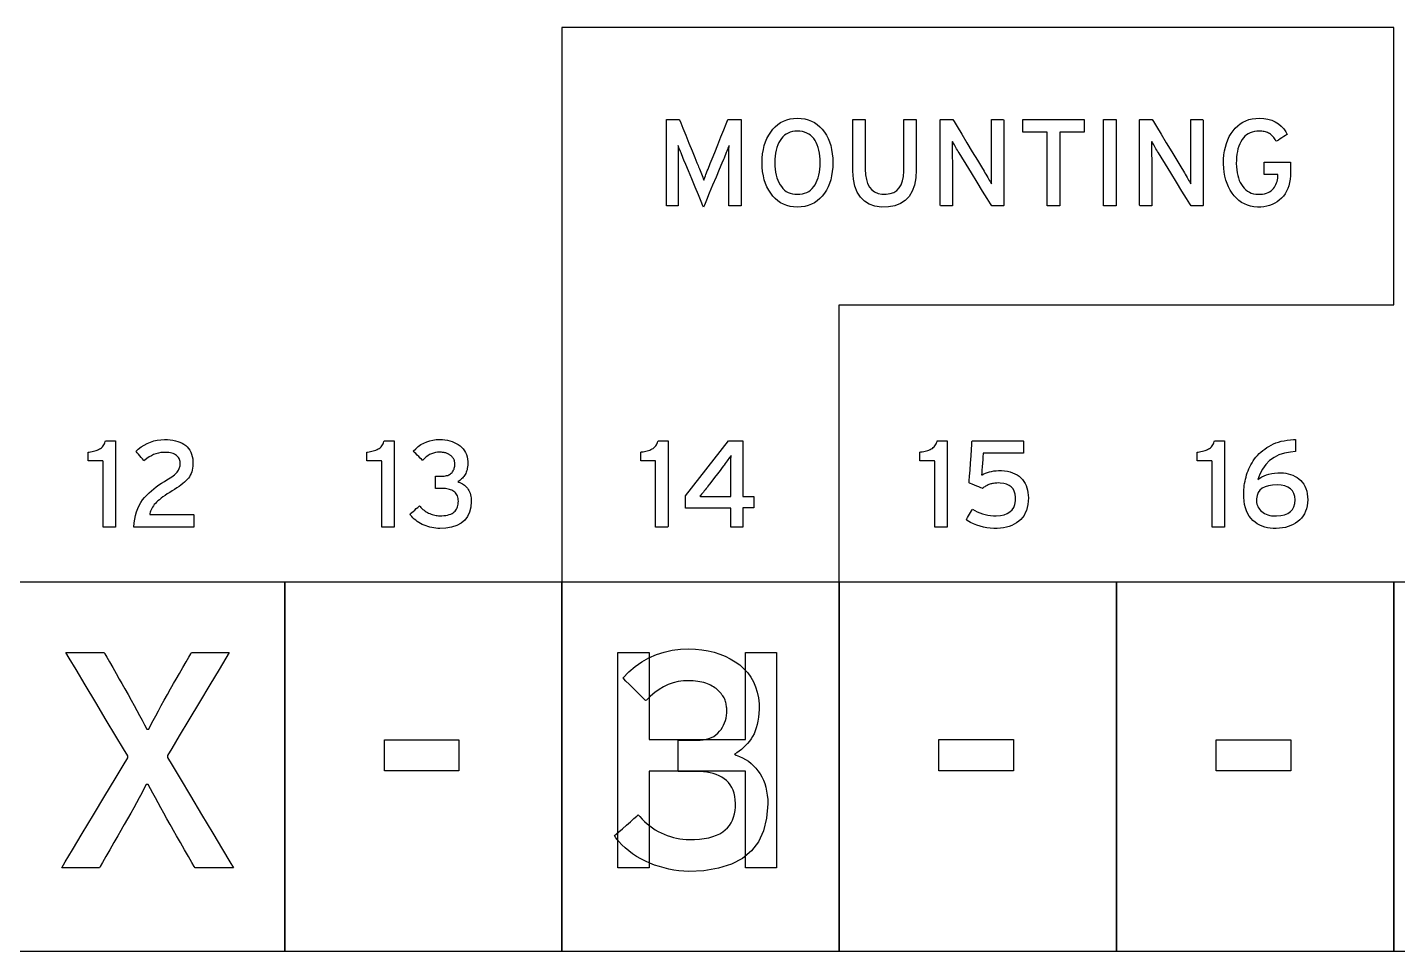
# Model space of a CAD drawing. Extents: x 1 to 47.7, y 0.2 to 33.3.
# Drawn here: x 11.349 to 15.519, y 30.5 to 33.312 of the extents above; entities that cross this region are included whole.
import ezdxf

# ---------------------------------------------------------------- set-up
doc = ezdxf.new("R2010")
doc.units = 0
doc.header["$MEASUREMENT"] = 0
for name, color, linetype in [('3_1__HORIZONTAL_RACK_MOUNT', 7, 'CONTINUOUS'), ('3_2__HORIZONTAL_PANEL_MOUN', 7, 'CONTINUOUS'), ('4_0_____DWG', 7, 'CONTINUOUS')]:
    doc.layers.add(name, color=color, linetype=linetype)

msp = doc.modelspace()

# ---------------------------------------------------------------- linework, layer by layer
at = {"layer": '3_1__HORIZONTAL_RACK_MOUNT'}
msp.add_lwpolyline([(13.5339, 30.7546), (13.5339, 31.049), (13.2413, 31.049), (13.2413, 30.7546), (13.1462, 30.7546), (13.1462, 31.4105), (13.2413, 31.4105), (13.2413, 31.145), (13.5339, 31.145), (13.5339, 31.4105), (13.6291, 31.4105), (13.6291, 30.7546), (13.5339, 30.7546)], dxfattribs=at)
at = {"layer": '3_2__HORIZONTAL_PANEL_MOUN'}
msp.add_lwpolyline([(13.6026, 30.9493), (13.5988, 30.9059), (13.5892, 30.8676), (13.5736, 30.8344), (13.5522, 30.8064), (13.5249, 30.7836), (13.4917, 30.766), (13.4526, 30.7535), (13.4076, 30.7462), (13.3622, 30.7441), (13.3468, 30.7448), (13.3315, 30.7462), (13.3165, 30.7483), (13.3016, 30.7511), (13.2868, 30.7545), (13.2723, 30.7587), (13.2579, 30.7635), (13.2436, 30.7689), (13.2296, 30.7751), (13.216, 30.7821), (13.2031, 30.7896), (13.1909, 30.7976), (13.1794, 30.8063), (13.1686, 30.8154), (13.1584, 30.8252), (13.149, 30.8355), (13.1403, 30.8463), (13.1361, 30.8532), (13.1406, 30.8572), (13.149, 30.8645), (13.1598, 30.874), (13.1719, 30.8845), (13.1841, 30.8951), (13.1949, 30.9046), (13.2033, 30.9119), (13.2078, 30.9159), (13.2124, 30.9115), (13.2197, 30.9035), (13.2272, 30.896), (13.235, 30.889), (13.243, 30.8825), (13.2513, 30.8764), (13.2598, 30.8708), (13.2686, 30.8657), (13.2776, 30.8611), (13.287, 30.8569), (13.2964, 30.8533), (13.3059, 30.8501), (13.3154, 30.8474), (13.3249, 30.8451), (13.3344, 30.8434), (13.344, 30.8421), (13.3535, 30.8413), (13.3631, 30.841), (13.3789, 30.8413), (13.3946, 30.8423), (13.4091, 30.8441), (13.4226, 30.8466), (13.4349, 30.8499), (13.4461, 30.8539), (13.4561, 30.8586), (13.465, 30.8641), (13.4728, 30.8704), (13.4794, 30.877), (13.4852, 30.8842), (13.4903, 30.892), (13.4945, 30.9004), (13.498, 30.9093), (13.5006, 30.9189), (13.5025, 30.929), (13.5036, 30.9397), (13.5038, 30.951), (13.5031, 30.962), (13.5017, 30.9724), (13.4994, 30.9821), (13.4964, 30.9912), (13.4926, 30.9995), (13.4881, 31.0072), (13.4828, 31.0142), (13.4767, 31.0205), (13.4698, 31.0261), (13.4622, 31.0309), (13.4541, 31.0351), (13.4455, 31.0388), (13.4364, 31.0418), (13.4268, 31.0442), (13.4167, 31.046), (13.4061, 31.0473), (13.395, 31.0479), (13.388, 31.048), (13.3843, 31.048), (13.3775, 31.048), (13.3686, 31.048), (13.3587, 31.048), (13.3488, 31.048), (13.3399, 31.048), (13.3331, 31.048), (13.3294, 31.048), (13.329, 31.0492), (13.329, 31.0559), (13.329, 31.0674), (13.329, 31.0819), (13.329, 31.0979), (13.329, 31.1136), (13.329, 31.1274), (13.329, 31.1377), (13.329, 31.1429), (13.33, 31.1431), (13.3347, 31.1431), (13.3421, 31.1431), (13.3513, 31.1431), (13.3611, 31.1431), (13.3707, 31.1431), (13.379, 31.1431), (13.3849, 31.1431), (13.3876, 31.1431), (13.3962, 31.1434), (13.4056, 31.1443), (13.4145, 31.146), (13.4228, 31.1483), (13.4305, 31.1513), (13.4377, 31.155), (13.4442, 31.1594), (13.4502, 31.1645), (13.4556, 31.1703), (13.4602, 31.1763), (13.4643, 31.1825), (13.4679, 31.1891), (13.4708, 31.1959), (13.4732, 31.2031), (13.4751, 31.2105), (13.4764, 31.2182), (13.4772, 31.2263), (13.4774, 31.2338), (13.4773, 31.2371), (13.4771, 31.2404), (13.4768, 31.2437), (13.4764, 31.2471), (13.4759, 31.2506), (13.4752, 31.254), (13.4745, 31.2576), (13.4736, 31.2612), (13.4725, 31.2648), (13.471, 31.2683), (13.4692, 31.2718), (13.4673, 31.2753), (13.4652, 31.2786), (13.4628, 31.2818), (13.4603, 31.285), (13.4576, 31.2881), (13.4547, 31.2911), (13.4516, 31.2941), (13.4483, 31.2972), (13.4447, 31.3002), (13.441, 31.303), (13.437, 31.3056), (13.4328, 31.3082), (13.4283, 31.3105), (13.4236, 31.3128), (13.4187, 31.3149), (13.4135, 31.3168), (13.4078, 31.3184), (13.4019, 31.3199), (13.3956, 31.3211), (13.3891, 31.3221), (13.3822, 31.3229), (13.375, 31.3235), (13.3676, 31.3239), (13.3598, 31.324), (13.3458, 31.3235), (13.3298, 31.3215), (13.3144, 31.3179), (13.2995, 31.3128), (13.2852, 31.3062), (13.2715, 31.2981), (13.2583, 31.2885), (13.2456, 31.2774), (13.2336, 31.2648), (13.23, 31.2646), (13.2239, 31.2707), (13.2146, 31.2798), (13.2034, 31.2909), (13.1915, 31.3026), (13.1801, 31.3137), (13.1705, 31.3232), (13.1638, 31.3298), (13.1613, 31.3322), (13.1796, 31.351), (13.199, 31.3675), (13.2193, 31.3818), (13.2407, 31.3939), (13.2631, 31.4038), (13.2865, 31.4114), (13.3109, 31.4168), (13.3364, 31.4201), (13.362, 31.421), (13.3824, 31.4203), (13.402, 31.4184), (13.4208, 31.4153), (13.4389, 31.411), (13.4561, 31.4056), (13.4726, 31.399), (13.4882, 31.3913), (13.5031, 31.3823), (13.5171, 31.3722), (13.5298, 31.361), (13.541, 31.3487), (13.5506, 31.3354), (13.5587, 31.3212), (13.5653, 31.3059), (13.5703, 31.2895), (13.5738, 31.2722), (13.5758, 31.2538), (13.576, 31.2373), (13.5752, 31.2248), (13.574, 31.2129), (13.5722, 31.2016), (13.57, 31.191), (13.5673, 31.1811), (13.564, 31.1717), (13.5603, 31.1631), (13.5561, 31.155), (13.5513, 31.1475), (13.5461, 31.1404), (13.5406, 31.1336), (13.5348, 31.1272), (13.5286, 31.1212), (13.5222, 31.1155), (13.5155, 31.1102), (13.5085, 31.1053), (13.5011, 31.1008), (13.5064, 31.0974), (13.5163, 31.0938), (13.5257, 31.0895), (13.5347, 31.0846), (13.5432, 31.079), (13.5512, 31.0727), (13.5588, 31.0658), (13.5658, 31.0582), (13.5724, 31.0499), (13.5786, 31.0412), (13.584, 31.0319), (13.5888, 31.022), (13.5928, 31.0114), (13.5962, 31.0002), (13.5988, 30.9884), (13.6008, 30.976), (13.602, 30.963)], close=True, dxfattribs=at)
at = {"layer": '4_0_____DWG'}
for points in [[(13.8195, 32.4687), (15.5072, 32.4687), (15.5072, 33.3125), (12.9758, 33.3125), (12.9758, 31.625), (13.8195, 31.625), (13.8195, 32.4687)], [(14.4907, 32.9935), (14.4907, 32.7695), (14.4526, 32.7695), (14.4526, 32.9935), (14.3785, 32.9935), (14.3785, 33.0319), (14.5649, 33.0319), (14.5649, 32.9935), (14.4907, 32.9935)], [(14.6238, 32.7695), (14.6238, 33.0319), (14.6619, 33.0319), (14.6619, 32.7695), (14.6238, 32.7695)], [(13.5264, 31.8508), (13.5264, 31.7918), (13.4895, 31.7918), (13.4895, 31.8495), (13.3519, 31.8495), (13.3519, 31.8871), (13.4828, 32.0542), (13.5264, 32.0542), (13.5264, 31.8854), (13.5601, 31.8854), (13.5601, 31.8508), (13.5264, 31.8508)], [(12.1323, 30.5), (11.2885, 30.5), (11.2885, 31.625), (12.1323, 31.625), (12.1323, 30.5)], [(12.976, 30.5), (12.1323, 30.5), (12.1323, 31.625), (12.976, 31.625), (12.976, 30.5)], [(13.8198, 30.5), (12.976, 30.5), (12.976, 31.625), (13.8198, 31.625), (13.8198, 30.5)], [(14.6636, 30.5), (13.8198, 30.5), (13.8198, 31.625), (14.6636, 31.625), (14.6636, 30.5)], [(15.5073, 30.5), (14.6636, 30.5), (14.6636, 31.625), (15.5073, 31.625), (15.5073, 30.5)], [(16.3511, 30.5), (15.5073, 30.5), (15.5073, 31.625), (16.3511, 31.625), (16.3511, 30.5)], [(12.4354, 31.0497), (12.4354, 31.1449), (12.6623, 31.1449), (12.6623, 31.0497), (12.4354, 31.0497)], [(14.1227, 31.0498), (14.1227, 31.145), (14.3497, 31.145), (14.3497, 31.0498), (14.1227, 31.0498)], [(14.9665, 31.0498), (14.9665, 31.1449), (15.1934, 31.1449), (15.1934, 31.0498), (14.9665, 31.0498)]]:
    msp.add_lwpolyline(points, dxfattribs=at)
for points in [[(13.4838, 32.7694), (13.4838, 32.7744), (13.4838, 32.7877), (13.4838, 32.807), (13.4838, 32.8296), (13.4838, 32.8532), (13.4838, 32.8753), (13.4838, 32.8935), (13.4838, 32.9052), (13.4838, 32.9097), (13.4838, 32.9161), (13.4838, 32.9222), (13.4839, 32.928), (13.4839, 32.9335), (13.484, 32.9386), (13.4841, 32.9435), (13.4843, 32.948), (13.4844, 32.9522), (13.4839, 32.9529), (13.4825, 32.9492), (13.481, 32.9452), (13.4793, 32.9409), (13.4775, 32.9363), (13.4756, 32.9314), (13.4735, 32.9262), (13.4713, 32.9208), (13.469, 32.915), (13.4672, 32.9106), (13.4624, 32.8991), (13.4546, 32.8804), (13.4449, 32.8572), (13.4344, 32.8322), (13.4242, 32.8078), (13.4154, 32.7868), (13.4092, 32.7718), (13.4065, 32.7654), (13.4047, 32.7695), (13.3992, 32.7829), (13.391, 32.8028), (13.3811, 32.8266), (13.3707, 32.8517), (13.3609, 32.8756), (13.3527, 32.8954), (13.3471, 32.9088), (13.3451, 32.9137), (13.3428, 32.9195), (13.3406, 32.925), (13.3386, 32.9303), (13.3366, 32.9352), (13.3348, 32.9399), (13.333, 32.9442), (13.3314, 32.9483), (13.33, 32.9521), (13.3291, 32.9531), (13.3293, 32.9489), (13.3294, 32.9445), (13.3295, 32.9397), (13.3296, 32.9346), (13.3297, 32.9292), (13.3297, 32.9235), (13.3298, 32.9175), (13.3298, 32.9112), (13.3298, 32.9066), (13.3298, 32.8967), (13.3298, 32.8798), (13.3298, 32.8584), (13.3298, 32.8349), (13.3298, 32.8118), (13.3298, 32.7916), (13.3298, 32.7767), (13.3298, 32.7697), (13.329, 32.7694), (13.326, 32.7694), (13.3213, 32.7694), (13.3156, 32.7694), (13.3095, 32.7694), (13.3036, 32.7694), (13.2987, 32.7694), (13.2952, 32.7694), (13.2939, 32.7694), (13.2939, 32.7788), (13.2939, 32.8041), (13.2939, 32.8404), (13.2939, 32.8832), (13.2939, 32.9279), (13.2939, 32.9697), (13.2939, 33.004), (13.2939, 33.0261), (13.294, 33.0319), (13.296, 33.0319), (13.3002, 33.0319), (13.3059, 33.0319), (13.3125, 33.0319), (13.3191, 33.0319), (13.3252, 33.0319), (13.33, 33.0319), (13.3328, 33.0319), (13.3337, 33.0309), (13.3374, 33.0218), (13.344, 33.0054), (13.3527, 32.9842), (13.3623, 32.9607), (13.3718, 32.9373), (13.3802, 32.9165), (13.3866, 32.9008), (13.3899, 32.8927), (13.3918, 32.8882), (13.3941, 32.8826), (13.3963, 32.8771), (13.3984, 32.8717), (13.4005, 32.8666), (13.4023, 32.8616), (13.4041, 32.8567), (13.4058, 32.852), (13.4074, 32.8475), (13.4089, 32.8509), (13.4105, 32.8555), (13.4123, 32.8603), (13.4141, 32.8653), (13.4161, 32.8704), (13.4182, 32.8757), (13.4203, 32.8812), (13.4226, 32.8869), (13.4247, 32.8921), (13.4272, 32.8982), (13.4329, 32.9125), (13.4408, 32.9323), (13.45, 32.9554), (13.4595, 32.9791), (13.4682, 33.001), (13.4753, 33.0187), (13.4796, 33.0296), (13.4807, 33.0319), (13.4831, 33.0319), (13.4876, 33.0319), (13.4936, 33.0319), (13.5004, 33.0319), (13.5073, 33.0319), (13.5134, 33.0319), (13.5182, 33.0319), (13.5208, 33.0319), (13.5211, 33.0289), (13.5211, 33.0101), (13.5211, 32.9781), (13.5211, 32.9376), (13.5211, 32.8932), (13.5211, 32.8495), (13.5211, 32.8113), (13.5211, 32.7832), (13.5211, 32.7699), (13.5203, 32.7694), (13.5171, 32.7694), (13.5123, 32.7694), (13.5063, 32.7694), (13.5, 32.7694), (13.4939, 32.7694), (13.4887, 32.7694), (13.4851, 32.7694)], [(13.8002, 32.9008), (13.7997, 32.8868), (13.7985, 32.8735), (13.7964, 32.8609), (13.7936, 32.849), (13.7901, 32.8377), (13.7857, 32.8271), (13.7806, 32.8172), (13.7747, 32.8079), (13.768, 32.7993), (13.7606, 32.7915), (13.7526, 32.7847), (13.744, 32.779), (13.7349, 32.7742), (13.7251, 32.7705), (13.7148, 32.7677), (13.7039, 32.766), (13.6924, 32.7653), (13.6809, 32.766), (13.6701, 32.7677), (13.6599, 32.7705), (13.6502, 32.7742), (13.6412, 32.779), (13.6328, 32.7847), (13.6249, 32.7915), (13.6177, 32.7993), (13.611, 32.8079), (13.605, 32.8172), (13.5997, 32.8271), (13.5952, 32.8377), (13.5916, 32.849), (13.5887, 32.8609), (13.5866, 32.8735), (13.5854, 32.8868), (13.5849, 32.9008), (13.5854, 32.9148), (13.5866, 32.9281), (13.5887, 32.9407), (13.5916, 32.9527), (13.5952, 32.9641), (13.5997, 32.9748), (13.605, 32.9848), (13.611, 32.9941), (13.6177, 33.0028), (13.6249, 33.0104), (13.6328, 33.0171), (13.6412, 33.0228), (13.6502, 33.0274), (13.6599, 33.0311), (13.6701, 33.0338), (13.6809, 33.0354), (13.6924, 33.0361), (13.7039, 33.0354), (13.7148, 33.0338), (13.7251, 33.0311), (13.7349, 33.0274), (13.744, 33.0228), (13.7526, 33.0171), (13.7606, 33.0104), (13.768, 33.0028), (13.7747, 32.9941), (13.7806, 32.9848), (13.7857, 32.9748), (13.7901, 32.9641), (13.7936, 32.9527), (13.7964, 32.9407), (13.7985, 32.9281), (13.7997, 32.9148)], [(14.0541, 32.8789), (14.0526, 32.8543), (14.0485, 32.8326), (14.0419, 32.814), (14.0326, 32.7984), (14.0207, 32.7858), (14.0062, 32.7762), (13.9892, 32.7696), (13.9695, 32.766), (13.9479, 32.7657), (13.928, 32.7688), (13.9108, 32.7749), (13.8961, 32.784), (13.884, 32.7961), (13.8744, 32.8112), (13.8674, 32.8293), (13.8629, 32.8504), (13.8611, 32.8745), (13.861, 32.8834), (13.861, 32.8969), (13.861, 32.9176), (13.861, 32.9426), (13.861, 32.969), (13.861, 32.994), (13.861, 33.0147), (13.861, 33.0282), (13.8611, 33.0319), (13.863, 33.0319), (13.8672, 33.0319), (13.8729, 33.0319), (13.8794, 33.0319), (13.8859, 33.0319), (13.8918, 33.0319), (13.8964, 33.0319), (13.8988, 33.0319), (13.899, 33.0298), (13.899, 33.0181), (13.899, 32.9988), (13.899, 32.9746), (13.899, 32.9484), (13.899, 32.9231), (13.899, 32.9014), (13.899, 32.8864), (13.899, 32.8807), (13.8998, 32.8641), (13.9022, 32.8496), (13.9061, 32.837), (13.9116, 32.8265), (13.9187, 32.8181), (13.9274, 32.8117), (13.9376, 32.8073), (13.9494, 32.8049), (13.9626, 32.8047), (13.9749, 32.8066), (13.9856, 32.8104), (13.9947, 32.8162), (14.0022, 32.824), (14.0081, 32.8338), (14.0124, 32.8455), (14.015, 32.8591), (14.0161, 32.8748), (14.0161, 32.8819), (14.0161, 32.8955), (14.0161, 32.9164), (14.0161, 32.9417), (14.0161, 32.9684), (14.0161, 32.9936), (14.0161, 33.0145), (14.0161, 33.0282), (14.0162, 33.0319), (14.0181, 33.0319), (14.0223, 33.0319), (14.028, 33.0319), (14.0345, 33.0319), (14.041, 33.0319), (14.0469, 33.0319), (14.0514, 33.0319), (14.0539, 33.0319), (14.0541, 33.0298), (14.0541, 33.018), (14.0541, 32.9984), (14.0541, 32.9739), (14.0541, 32.9474), (14.0541, 32.9217), (14.0541, 32.8999), (14.0541, 32.8846)], [(14.2838, 32.7695), (14.2801, 32.7755), (14.2702, 32.7915), (14.256, 32.8146), (14.2393, 32.8417), (14.222, 32.8699), (14.2058, 32.8961), (14.1927, 32.9175), (14.1844, 32.931), (14.1817, 32.9353), (14.1793, 32.9394), (14.1769, 32.9434), (14.1746, 32.9473), (14.1724, 32.951), (14.1702, 32.9547), (14.1681, 32.9582), (14.1662, 32.9616), (14.1642, 32.9649), (14.1635, 32.9628), (14.1635, 32.9565), (14.1635, 32.95), (14.1635, 32.9433), (14.1636, 32.9363), (14.1636, 32.9292), (14.1637, 32.9219), (14.1637, 32.9144), (14.1638, 32.9067), (14.1638, 32.9018), (14.1638, 32.8896), (14.1638, 32.8713), (14.1638, 32.8492), (14.1638, 32.8259), (14.1638, 32.8038), (14.1638, 32.7854), (14.1638, 32.7732), (14.1638, 32.7695), (14.1621, 32.7695), (14.1582, 32.7695), (14.1529, 32.7695), (14.1467, 32.7695), (14.1404, 32.7695), (14.1346, 32.7695), (14.13, 32.7695), (14.1273, 32.7695), (14.1269, 32.7713), (14.1269, 32.7883), (14.1269, 32.8193), (14.1269, 32.8594), (14.1269, 32.9039), (14.1269, 32.9481), (14.1269, 32.9872), (14.1269, 33.0164), (14.1269, 33.0311), (14.1276, 33.0319), (14.1308, 33.0319), (14.1358, 33.0319), (14.142, 33.0319), (14.1487, 33.0319), (14.1551, 33.0319), (14.1605, 33.0319), (14.1643, 33.0319), (14.1657, 33.0319), (14.1692, 33.0261), (14.1786, 33.0105), (14.1922, 32.988), (14.2081, 32.9616), (14.2246, 32.9342), (14.24, 32.9087), (14.2526, 32.8879), (14.2605, 32.8748), (14.2631, 32.8703), (14.266, 32.8654), (14.2687, 32.8607), (14.2713, 32.8562), (14.2738, 32.8518), (14.2762, 32.8476), (14.2784, 32.8436), (14.2806, 32.8398), (14.2826, 32.8361), (14.2834, 32.8382), (14.2833, 32.8447), (14.2832, 32.8514), (14.2832, 32.8582), (14.2831, 32.8653), (14.2831, 32.8725), (14.2831, 32.88), (14.2831, 32.8876), (14.2831, 32.8953), (14.2831, 32.9002), (14.2831, 32.9123), (14.2831, 32.9306), (14.2831, 32.9526), (14.2831, 32.9758), (14.2831, 32.9978), (14.2831, 33.0161), (14.2831, 33.0282), (14.2831, 33.0319), (14.2848, 33.0319), (14.2887, 33.0319), (14.294, 33.0319), (14.3002, 33.0319), (14.3065, 33.0319), (14.3123, 33.0319), (14.3168, 33.0319), (14.3196, 33.0319), (14.32, 33.0301), (14.32, 33.0131), (14.32, 32.9821), (14.32, 32.942), (14.32, 32.8975), (14.32, 32.8533), (14.32, 32.8142), (14.32, 32.785), (14.32, 32.7703), (14.3193, 32.7695), (14.3164, 32.7695), (14.3117, 32.7695), (14.3059, 32.7695), (14.2997, 32.7695), (14.2937, 32.7695), (14.2886, 32.7695), (14.2851, 32.7695)], [(14.8904, 32.7695), (14.8867, 32.7755), (14.8768, 32.7915), (14.8626, 32.8146), (14.846, 32.8417), (14.8286, 32.8699), (14.8125, 32.8961), (14.7993, 32.9175), (14.791, 32.931), (14.7884, 32.9353), (14.7859, 32.9394), (14.7835, 32.9434), (14.7812, 32.9473), (14.779, 32.951), (14.7768, 32.9547), (14.7748, 32.9582), (14.7728, 32.9616), (14.7709, 32.9649), (14.7701, 32.9628), (14.7701, 32.9565), (14.7701, 32.95), (14.7701, 32.9433), (14.7702, 32.9363), (14.7702, 32.9292), (14.7703, 32.9219), (14.7704, 32.9144), (14.7704, 32.9067), (14.7705, 32.9018), (14.7705, 32.8896), (14.7705, 32.8713), (14.7705, 32.8492), (14.7705, 32.8259), (14.7705, 32.8038), (14.7705, 32.7854), (14.7705, 32.7732), (14.7704, 32.7695), (14.7687, 32.7695), (14.7649, 32.7695), (14.7595, 32.7695), (14.7533, 32.7695), (14.747, 32.7695), (14.7413, 32.7695), (14.7367, 32.7695), (14.734, 32.7695), (14.7335, 32.7713), (14.7335, 32.7883), (14.7335, 32.8193), (14.7335, 32.8594), (14.7335, 32.9039), (14.7335, 32.9481), (14.7335, 32.9872), (14.7335, 33.0164), (14.7335, 33.0311), (14.7342, 33.0319), (14.7374, 33.0319), (14.7425, 33.0319), (14.7487, 33.0319), (14.7553, 33.0319), (14.7617, 33.0319), (14.7671, 33.0319), (14.7709, 33.0319), (14.7723, 33.0319), (14.7759, 33.0261), (14.7853, 33.0105), (14.7988, 32.988), (14.8147, 32.9616), (14.8313, 32.9342), (14.8467, 32.9087), (14.8592, 32.8879), (14.8671, 32.8748), (14.8698, 32.8703), (14.8726, 32.8654), (14.8753, 32.8607), (14.8779, 32.8562), (14.8804, 32.8518), (14.8828, 32.8476), (14.8851, 32.8436), (14.8872, 32.8398), (14.8892, 32.8361), (14.89, 32.8382), (14.8899, 32.8447), (14.8899, 32.8514), (14.8898, 32.8582), (14.8898, 32.8653), (14.8897, 32.8725), (14.8897, 32.88), (14.8897, 32.8876), (14.8897, 32.8953), (14.8897, 32.9002), (14.8897, 32.9123), (14.8897, 32.9306), (14.8897, 32.9526), (14.8897, 32.9758), (14.8897, 32.9978), (14.8897, 33.0161), (14.8897, 33.0282), (14.8897, 33.0319), (14.8914, 33.0319), (14.8953, 33.0319), (14.9006, 33.0319), (14.9068, 33.0319), (14.9131, 33.0319), (14.9189, 33.0319), (14.9235, 33.0319), (14.9262, 33.0319), (14.9266, 33.0301), (14.9266, 33.0131), (14.9266, 32.9821), (14.9266, 32.942), (14.9266, 32.8975), (14.9266, 32.8533), (14.9266, 32.8142), (14.9266, 32.785), (14.9266, 32.7703), (14.9259, 32.7695), (14.923, 32.7695), (14.9183, 32.7695), (14.9125, 32.7695), (14.9063, 32.7695), (14.9003, 32.7695), (14.8952, 32.7695), (14.8917, 32.7695)], [(15.1932, 32.8722), (15.1928, 32.8609), (15.1917, 32.8503), (15.19, 32.8403), (15.1875, 32.8308), (15.1844, 32.822), (15.1806, 32.8137), (15.1761, 32.8061), (15.171, 32.7991), (15.1651, 32.7927), (15.1588, 32.7868), (15.1521, 32.7816), (15.1449, 32.7772), (15.1373, 32.7734), (15.1293, 32.7704), (15.1208, 32.768), (15.1119, 32.7664), (15.1026, 32.7655), (15.0923, 32.7654), (15.0815, 32.7665), (15.0712, 32.7684), (15.0615, 32.7714), (15.0524, 32.7752), (15.0438, 32.78), (15.0357, 32.7857), (15.0283, 32.7924), (15.0213, 32.8), (15.0149, 32.8084), (15.0091, 32.8173), (15.004, 32.8269), (14.9997, 32.8371), (14.9961, 32.8479), (14.9933, 32.8594), (14.9912, 32.8715), (14.9898, 32.8842), (14.9892, 32.8975), (14.9894, 32.9111), (14.9904, 32.9242), (14.9922, 32.9366), (14.9947, 32.9484), (14.9979, 32.9596), (15.0019, 32.9701), (15.0066, 32.9801), (15.012, 32.9894), (15.0182, 32.9982), (15.0249, 33.0061), (15.0321, 33.0131), (15.0399, 33.0192), (15.0482, 33.0243), (15.0571, 33.0285), (15.0665, 33.0318), (15.0765, 33.0342), (15.0871, 33.0356), (15.0986, 33.0361), (15.1119, 33.0352), (15.1243, 33.0331), (15.1358, 33.0297), (15.1463, 33.0251), (15.1559, 33.0192), (15.1645, 33.0121), (15.1722, 33.0038), (15.179, 32.9942), (15.1828, 32.987), (15.1809, 32.9858), (15.1772, 32.9834), (15.1723, 32.9802), (15.1667, 32.9766), (15.1611, 32.973), (15.156, 32.9698), (15.1521, 32.9673), (15.1499, 32.9659), (15.1485, 32.9676), (15.1463, 32.971), (15.144, 32.9743), (15.1417, 32.9773), (15.1393, 32.9801), (15.1368, 32.9827), (15.1342, 32.9851), (15.1316, 32.9873), (15.1289, 32.9892), (15.1261, 32.9909), (15.1231, 32.9923), (15.1199, 32.9935), (15.1165, 32.9945), (15.1129, 32.9954), (15.1092, 32.9961), (15.1053, 32.9965), (15.1012, 32.9968), (15.097, 32.9969), (15.0899, 32.9966), (15.0829, 32.9956), (15.0763, 32.994), (15.0701, 32.9917), (15.0643, 32.9889), (15.0589, 32.9853), (15.054, 32.9811), (15.0494, 32.9763), (15.0453, 32.9709), (15.0415, 32.9647), (15.0382, 32.9581), (15.0354, 32.951), (15.033, 32.9434), (15.0311, 32.9353), (15.0296, 32.9267), (15.0286, 32.9176), (15.028, 32.908), (15.0279, 32.8979), (15.0283, 32.8882), (15.0291, 32.879), (15.0304, 32.8703), (15.0321, 32.8621), (15.0343, 32.8543), (15.0369, 32.847), (15.04, 32.8403), (15.0436, 32.834), (15.0476, 32.8281), (15.052, 32.8228), (15.0568, 32.8181), (15.062, 32.8141), (15.0676, 32.8109), (15.0736, 32.8082), (15.08, 32.8063), (15.0869, 32.8051), (15.0941, 32.8045), (15.1012, 32.8046), (15.1077, 32.8053), (15.1137, 32.8064), (15.1194, 32.8079), (15.1245, 32.8098), (15.1293, 32.8122), (15.1336, 32.8151), (15.1374, 32.8184), (15.1409, 32.8221), (15.1438, 32.8261), (15.1463, 32.8302), (15.1485, 32.8345), (15.1503, 32.839), (15.1518, 32.8437), (15.153, 32.8485), (15.1538, 32.8534), (15.1543, 32.8586), (15.1545, 32.8636), (15.1545, 32.8637), (15.1545, 32.8638), (15.1545, 32.8639), (15.1545, 32.8641), (15.1545, 32.8643), (15.1545, 32.8645), (15.1545, 32.8646), (15.1545, 32.8647), (15.1544, 32.8647), (15.1522, 32.8647), (15.1478, 32.8647), (15.1418, 32.8647), (15.1349, 32.8647), (15.1279, 32.8647), (15.1215, 32.8647), (15.1164, 32.8647), (15.1134, 32.8647), (15.1129, 32.865), (15.1129, 32.8674), (15.1129, 32.8718), (15.1129, 32.8774), (15.1129, 32.8837), (15.1129, 32.89), (15.1129, 32.8956), (15.1129, 32.8999), (15.1129, 32.9022), (15.1141, 32.9024), (15.1201, 32.9024), (15.13, 32.9024), (15.1425, 32.9024), (15.156, 32.9024), (15.1693, 32.9024), (15.1808, 32.9024), (15.1892, 32.9024), (15.1931, 32.9024), (15.1932, 32.9017), (15.1932, 32.8991), (15.1932, 32.8952), (15.1932, 32.8904), (15.1932, 32.8852), (15.1932, 32.8803), (15.1932, 32.8762), (15.1932, 32.8733)], [(13.7614, 32.9008), (13.7612, 32.9111), (13.7604, 32.9209), (13.7592, 32.9301), (13.7575, 32.9388), (13.7554, 32.947), (13.7527, 32.9547), (13.7496, 32.9618), (13.746, 32.9683), (13.7419, 32.9743), (13.7373, 32.9795), (13.7322, 32.9841), (13.7267, 32.9879), (13.7208, 32.9911), (13.7144, 32.9936), (13.7075, 32.9954), (13.7001, 32.9965), (13.6924, 32.9969), (13.6847, 32.9965), (13.6775, 32.9954), (13.6708, 32.9936), (13.6644, 32.9911), (13.6586, 32.9879), (13.6531, 32.9841), (13.6481, 32.9795), (13.6435, 32.9743), (13.6394, 32.9683), (13.6357, 32.9618), (13.6325, 32.9547), (13.6298, 32.947), (13.6276, 32.9388), (13.6259, 32.9301), (13.6246, 32.9209), (13.6239, 32.9111), (13.6237, 32.9008), (13.6239, 32.8906), (13.6246, 32.8809), (13.6259, 32.8718), (13.6276, 32.8632), (13.6298, 32.8551), (13.6325, 32.8475), (13.6357, 32.8405), (13.6394, 32.8339), (13.6435, 32.8279), (13.6481, 32.8224), (13.6531, 32.8176), (13.6586, 32.8136), (13.6644, 32.8103), (13.6708, 32.8077), (13.6775, 32.8059), (13.6847, 32.8048), (13.6924, 32.8045), (13.7001, 32.8048), (13.7075, 32.8059), (13.7144, 32.8077), (13.7208, 32.8103), (13.7267, 32.8136), (13.7322, 32.8176), (13.7373, 32.8224), (13.7419, 32.8279), (13.746, 32.8339), (13.7496, 32.8405), (13.7527, 32.8475), (13.7554, 32.8551), (13.7575, 32.8632), (13.7592, 32.8718), (13.7604, 32.8809), (13.7612, 32.8906)], [(11.5796, 31.7918), (11.5796, 31.7995), (11.5796, 31.82), (11.5796, 31.8493), (11.5796, 31.8836), (11.5796, 31.9188), (11.5796, 31.9511), (11.5796, 31.9764), (11.5796, 31.991), (11.5792, 31.993), (11.5759, 31.993), (11.5702, 31.993), (11.563, 31.993), (11.5551, 31.993), (11.5475, 31.993), (11.5409, 31.993), (11.5363, 31.993), (11.5346, 31.993), (11.5346, 31.9941), (11.5346, 31.9968), (11.5346, 32.0008), (11.5346, 32.0054), (11.5346, 32.0101), (11.5346, 32.0145), (11.5346, 32.0179), (11.5346, 32.0199), (11.5369, 32.0203), (11.5415, 32.0209), (11.5459, 32.0216), (11.5501, 32.0224), (11.5542, 32.0235), (11.5581, 32.0247), (11.5619, 32.0261), (11.5655, 32.0277), (11.569, 32.0295), (11.5722, 32.0314), (11.5751, 32.0335), (11.5777, 32.036), (11.58, 32.0387), (11.5821, 32.0417), (11.5838, 32.0449), (11.5853, 32.0484), (11.5864, 32.0522), (11.5872, 32.0542), (11.5894, 32.0542), (11.5933, 32.0542), (11.5983, 32.0542), (11.6037, 32.0542), (11.6089, 32.0542), (11.6134, 32.0542), (11.6165, 32.0542), (11.6177, 32.0542), (11.6177, 32.0442), (11.6177, 32.0175), (11.6177, 31.9792), (11.6177, 31.9346), (11.6177, 31.8886), (11.6177, 31.8466), (11.6177, 31.8134), (11.6177, 31.7944), (11.6173, 31.7918), (11.6146, 31.7918), (11.6098, 31.7918), (11.6037, 31.7918), (11.597, 31.7918), (11.5905, 31.7918), (11.585, 31.7918), (11.5811, 31.7918)], [(11.6732, 31.7918), (11.6743, 31.8044), (11.676, 31.8163), (11.6784, 31.8276), (11.6814, 31.8383), (11.685, 31.8483), (11.6893, 31.8577), (11.6942, 31.8664), (11.6997, 31.8745), (11.7059, 31.8819), (11.7125, 31.8889), (11.7193, 31.8957), (11.7264, 31.9022), (11.7338, 31.9084), (11.7415, 31.9144), (11.7494, 31.9201), (11.7577, 31.9256), (11.7661, 31.9309), (11.7735, 31.9352), (11.779, 31.9386), (11.7841, 31.9419), (11.7887, 31.9451), (11.7929, 31.9482), (11.7966, 31.9511), (11.7999, 31.954), (11.8027, 31.9567), (11.8052, 31.9594), (11.8071, 31.962), (11.8087, 31.9646), (11.8102, 31.9673), (11.8114, 31.97), (11.8124, 31.9728), (11.8132, 31.9757), (11.8137, 31.9785), (11.8141, 31.9815), (11.8142, 31.9845), (11.8141, 31.988), (11.8137, 31.9914), (11.813, 31.9946), (11.8121, 31.9977), (11.8108, 32.0005), (11.8093, 32.0032), (11.8074, 32.0057), (11.8053, 32.008), (11.8029, 32.0101), (11.8001, 32.0121), (11.7968, 32.0139), (11.7932, 32.0153), (11.7892, 32.0166), (11.7848, 32.0176), (11.78, 32.0184), (11.7749, 32.0189), (11.7693, 32.0192), (11.7628, 32.0191), (11.7552, 32.0184), (11.7477, 32.0171), (11.7404, 32.0151), (11.7333, 32.0125), (11.7264, 32.0092), (11.7197, 32.0053), (11.7131, 32.0007), (11.7068, 31.9955), (11.7038, 31.9934), (11.7021, 31.9955), (11.6991, 31.9991), (11.6953, 32.0037), (11.6912, 32.0088), (11.6872, 32.0138), (11.6837, 32.0181), (11.6811, 32.0213), (11.6798, 32.0228), (11.6864, 32.0288), (11.6953, 32.0356), (11.7045, 32.0415), (11.714, 32.0465), (11.7239, 32.0507), (11.7341, 32.0539), (11.7446, 32.0563), (11.7555, 32.0578), (11.7666, 32.0584), (11.7756, 32.0582), (11.7841, 32.0575), (11.7921, 32.0564), (11.7997, 32.0548), (11.8069, 32.0528), (11.8136, 32.0504), (11.8198, 32.0475), (11.8256, 32.0441), (11.8309, 32.0403), (11.8357, 32.0358), (11.8399, 32.0309), (11.8435, 32.0255), (11.8466, 32.0196), (11.849, 32.0133), (11.8509, 32.0064), (11.8522, 31.9991), (11.8529, 31.9913), (11.8529, 31.9838), (11.8526, 31.9774), (11.8518, 31.9713), (11.8507, 31.9655), (11.8492, 31.96), (11.8473, 31.9547), (11.845, 31.9498), (11.8423, 31.9452), (11.8392, 31.9409), (11.8356, 31.9367), (11.8315, 31.9326), (11.827, 31.9284), (11.822, 31.9241), (11.8165, 31.9198), (11.8106, 31.9154), (11.8042, 31.911), (11.7973, 31.9066), (11.79, 31.902), (11.7822, 31.8973), (11.7748, 31.8926), (11.768, 31.888), (11.7617, 31.8837), (11.756, 31.8794), (11.7509, 31.8753), (11.7462, 31.8714), (11.7422, 31.8676), (11.7386, 31.8639), (11.7355, 31.8602), (11.7327, 31.8564), (11.7301, 31.8526), (11.7278, 31.8487), (11.7258, 31.8448), (11.7241, 31.8408), (11.7227, 31.8368), (11.7215, 31.8327), (11.7215, 31.8299), (11.7293, 31.8299), (11.7444, 31.8299), (11.7644, 31.8299), (11.787, 31.8299), (11.8096, 31.8299), (11.8301, 31.8299), (11.8458, 31.8299), (11.8546, 31.8299), (11.8556, 31.8294), (11.8556, 31.8267), (11.8556, 31.8221), (11.8556, 31.8162), (11.8556, 31.8098), (11.8556, 31.8034), (11.8556, 31.7979), (11.8556, 31.7938), (11.8556, 31.7919), (11.8515, 31.7918), (11.8362, 31.7918), (11.8123, 31.7918), (11.7833, 31.7918), (11.7523, 31.7918), (11.7225, 31.7918), (11.6973, 31.7918), (11.6798, 31.7918)], [(12.4273, 31.7918), (12.4273, 31.7995), (12.4273, 31.82), (12.4273, 31.8493), (12.4273, 31.8836), (12.4273, 31.9188), (12.4273, 31.9511), (12.4273, 31.9764), (12.4273, 31.991), (12.4269, 31.993), (12.4236, 31.993), (12.4179, 31.993), (12.4107, 31.993), (12.4028, 31.993), (12.3951, 31.993), (12.3886, 31.993), (12.384, 31.993), (12.3823, 31.993), (12.3823, 31.9941), (12.3823, 31.9968), (12.3823, 32.0008), (12.3823, 32.0054), (12.3823, 32.0101), (12.3823, 32.0145), (12.3823, 32.0179), (12.3823, 32.0199), (12.3846, 32.0203), (12.3892, 32.0209), (12.3936, 32.0216), (12.3978, 32.0224), (12.4019, 32.0235), (12.4058, 32.0247), (12.4096, 32.0261), (12.4132, 32.0277), (12.4167, 32.0295), (12.4199, 32.0314), (12.4228, 32.0335), (12.4254, 32.036), (12.4277, 32.0387), (12.4297, 32.0417), (12.4315, 32.0449), (12.4329, 32.0484), (12.4341, 32.0522), (12.4349, 32.0542), (12.4371, 32.0542), (12.441, 32.0542), (12.446, 32.0542), (12.4513, 32.0542), (12.4566, 32.0542), (12.4611, 32.0542), (12.4642, 32.0542), (12.4654, 32.0542), (12.4654, 32.0442), (12.4654, 32.0175), (12.4654, 31.9792), (12.4654, 31.9346), (12.4654, 31.8886), (12.4654, 31.8466), (12.4654, 31.8134), (12.4654, 31.7944), (12.465, 31.7918), (12.4622, 31.7918), (12.4574, 31.7918), (12.4513, 31.7918), (12.4447, 31.7918), (12.4382, 31.7918), (12.4327, 31.7918), (12.4288, 31.7918)], [(12.7001, 31.8697), (12.6986, 31.8523), (12.6947, 31.837), (12.6885, 31.8238), (12.6799, 31.8126), (12.669, 31.8034), (12.6557, 31.7964), (12.6401, 31.7914), (12.6221, 31.7885), (12.6039, 31.7876), (12.5978, 31.7879), (12.5917, 31.7885), (12.5856, 31.7893), (12.5797, 31.7904), (12.5738, 31.7918), (12.5679, 31.7935), (12.5622, 31.7954), (12.5565, 31.7976), (12.5509, 31.8), (12.5454, 31.8028), (12.5403, 31.8058), (12.5354, 31.809), (12.5308, 31.8125), (12.5265, 31.8162), (12.5224, 31.8201), (12.5186, 31.8242), (12.5151, 31.8285), (12.5135, 31.8313), (12.5153, 31.8329), (12.5186, 31.8358), (12.523, 31.8396), (12.5278, 31.8438), (12.5327, 31.848), (12.537, 31.8518), (12.5403, 31.8547), (12.5422, 31.8563), (12.544, 31.8546), (12.5469, 31.8514), (12.5499, 31.8484), (12.553, 31.8456), (12.5562, 31.843), (12.5595, 31.8405), (12.563, 31.8383), (12.5665, 31.8363), (12.5701, 31.8344), (12.5738, 31.8328), (12.5776, 31.8313), (12.5814, 31.83), (12.5852, 31.8289), (12.589, 31.828), (12.5928, 31.8273), (12.5966, 31.8268), (12.6005, 31.8265), (12.6043, 31.8264), (12.6106, 31.8265), (12.6169, 31.8269), (12.6227, 31.8276), (12.6281, 31.8286), (12.633, 31.8299), (12.6375, 31.8315), (12.6415, 31.8334), (12.645, 31.8356), (12.6482, 31.8382), (12.6508, 31.8408), (12.6531, 31.8437), (12.6551, 31.8468), (12.6568, 31.8501), (12.6582, 31.8537), (12.6593, 31.8575), (12.66, 31.8616), (12.6605, 31.8659), (12.6606, 31.8704), (12.6603, 31.8748), (12.6597, 31.879), (12.6588, 31.8828), (12.6576, 31.8865), (12.6561, 31.8898), (12.6543, 31.8929), (12.6521, 31.8957), (12.6497, 31.8982), (12.647, 31.9004), (12.6439, 31.9024), (12.6407, 31.904), (12.6372, 31.9055), (12.6336, 31.9067), (12.6298, 31.9077), (12.6257, 31.9084), (12.6215, 31.9089), (12.617, 31.9092), (12.6142, 31.9092), (12.6127, 31.9092), (12.61, 31.9092), (12.6065, 31.9092), (12.6025, 31.9092), (12.5986, 31.9092), (12.595, 31.9092), (12.5923, 31.9092), (12.5908, 31.9092), (12.5906, 31.9097), (12.5906, 31.9124), (12.5906, 31.917), (12.5906, 31.9228), (12.5906, 31.9291), (12.5906, 31.9354), (12.5906, 31.941), (12.5906, 31.9451), (12.5906, 31.9471), (12.5911, 31.9472), (12.5929, 31.9472), (12.5959, 31.9472), (12.5995, 31.9472), (12.6035, 31.9472), (12.6073, 31.9472), (12.6106, 31.9472), (12.613, 31.9472), (12.6141, 31.9472), (12.6175, 31.9473), (12.6213, 31.9477), (12.6248, 31.9484), (12.6282, 31.9493), (12.6312, 31.9505), (12.6341, 31.952), (12.6367, 31.9538), (12.6391, 31.9558), (12.6413, 31.9581), (12.6431, 31.9605), (12.6448, 31.963), (12.6462, 31.9656), (12.6474, 31.9684), (12.6483, 31.9712), (12.6491, 31.9742), (12.6496, 31.9773), (12.6499, 31.9805), (12.65, 31.9835), (12.65, 31.9848), (12.6499, 31.9861), (12.6498, 31.9875), (12.6496, 31.9888), (12.6494, 31.9902), (12.6491, 31.9916), (12.6488, 31.993), (12.6485, 31.9945), (12.648, 31.9959), (12.6474, 31.9973), (12.6467, 31.9987), (12.646, 32.0001), (12.6451, 32.0014), (12.6442, 32.0027), (12.6432, 32.004), (12.6421, 32.0052), (12.6409, 32.0064), (12.6397, 32.0076), (12.6383, 32.0089), (12.6369, 32.0101), (12.6354, 32.0112), (12.6338, 32.0122), (12.6321, 32.0133), (12.6304, 32.0142), (12.6285, 32.0151), (12.6265, 32.016), (12.6244, 32.0167), (12.6222, 32.0174), (12.6198, 32.0179), (12.6173, 32.0184), (12.6147, 32.0188), (12.6119, 32.0192), (12.6091, 32.0194), (12.6061, 32.0195), (12.6029, 32.0196), (12.5973, 32.0194), (12.591, 32.0186), (12.5848, 32.0172), (12.5788, 32.0151), (12.5731, 32.0125), (12.5676, 32.0092), (12.5623, 32.0054), (12.5573, 32.001), (12.5525, 31.9959), (12.551, 31.9959), (12.5486, 31.9983), (12.5449, 32.0019), (12.5404, 32.0063), (12.5356, 32.011), (12.5311, 32.0155), (12.5272, 32.0193), (12.5246, 32.0219), (12.5236, 32.0229), (12.5309, 32.0304), (12.5386, 32.037), (12.5468, 32.0427), (12.5553, 32.0475), (12.5643, 32.0515), (12.5736, 32.0546), (12.5834, 32.0567), (12.5936, 32.058), (12.6038, 32.0584), (12.612, 32.0581), (12.6198, 32.0573), (12.6274, 32.0561), (12.6346, 32.0544), (12.6415, 32.0522), (12.6481, 32.0496), (12.6543, 32.0465), (12.6603, 32.0429), (12.6659, 32.0389), (12.671, 32.0344), (12.6754, 32.0295), (12.6793, 32.0242), (12.6825, 32.0185), (12.6852, 32.0123), (12.6872, 32.0058), (12.6886, 31.9989), (12.6893, 31.9915), (12.6894, 31.9849), (12.6891, 31.9799), (12.6886, 31.9751), (12.6879, 31.9706), (12.687, 31.9664), (12.6859, 31.9624), (12.6846, 31.9587), (12.6832, 31.9552), (12.6815, 31.952), (12.6795, 31.949), (12.6775, 31.9461), (12.6753, 31.9434), (12.6729, 31.9409), (12.6705, 31.9385), (12.6679, 31.9362), (12.6652, 31.9341), (12.6624, 31.9321), (12.6595, 31.9303), (12.6616, 31.929), (12.6656, 31.9275), (12.6693, 31.9258), (12.6729, 31.9238), (12.6763, 31.9216), (12.6795, 31.9191), (12.6825, 31.9163), (12.6854, 31.9133), (12.688, 31.91), (12.6905, 31.9065), (12.6926, 31.9027), (12.6945, 31.8988), (12.6962, 31.8946), (12.6975, 31.8901), (12.6986, 31.8854), (12.6993, 31.8804), (12.6998, 31.8752)], [(13.2608, 31.7918), (13.2608, 31.7995), (13.2608, 31.82), (13.2608, 31.8493), (13.2608, 31.8836), (13.2608, 31.9188), (13.2608, 31.9511), (13.2608, 31.9765), (13.2608, 31.9911), (13.2603, 31.9931), (13.2571, 31.9931), (13.2514, 31.9931), (13.2442, 31.9931), (13.2363, 31.9931), (13.2286, 31.9931), (13.222, 31.9931), (13.2174, 31.9931), (13.2157, 31.9931), (13.2157, 31.9941), (13.2157, 31.9969), (13.2157, 32.0008), (13.2157, 32.0054), (13.2157, 32.0102), (13.2157, 32.0145), (13.2157, 32.0179), (13.2157, 32.0199), (13.218, 32.0204), (13.2226, 32.0209), (13.227, 32.0216), (13.2313, 32.0225), (13.2353, 32.0235), (13.2393, 32.0247), (13.243, 32.0262), (13.2467, 32.0277), (13.2501, 32.0295), (13.2533, 32.0314), (13.2562, 32.0336), (13.2588, 32.036), (13.2612, 32.0387), (13.2632, 32.0417), (13.2649, 32.0449), (13.2664, 32.0485), (13.2676, 32.0522), (13.2683, 32.0542), (13.2706, 32.0542), (13.2745, 32.0542), (13.2794, 32.0542), (13.2848, 32.0542), (13.29, 32.0542), (13.2945, 32.0542), (13.2977, 32.0542), (13.2988, 32.0542), (13.2988, 32.0442), (13.2988, 32.0175), (13.2988, 31.9792), (13.2988, 31.9346), (13.2988, 31.8887), (13.2988, 31.8466), (13.2988, 31.8135), (13.2988, 31.7945), (13.2985, 31.7918), (13.2957, 31.7918), (13.2909, 31.7918), (13.2848, 31.7918), (13.2781, 31.7918), (13.2717, 31.7918), (13.2661, 31.7918), (13.2622, 31.7918)], [(14.1104, 31.7918), (14.1104, 31.7995), (14.1104, 31.82), (14.1104, 31.8493), (14.1104, 31.8836), (14.1104, 31.9188), (14.1104, 31.9511), (14.1104, 31.9765), (14.1104, 31.9911), (14.11, 31.9931), (14.1067, 31.9931), (14.101, 31.9931), (14.0938, 31.9931), (14.0859, 31.9931), (14.0782, 31.9931), (14.0717, 31.9931), (14.0671, 31.9931), (14.0653, 31.9931), (14.0653, 31.9941), (14.0653, 31.9969), (14.0653, 32.0008), (14.0653, 32.0054), (14.0653, 32.0102), (14.0653, 32.0145), (14.0653, 32.0179), (14.0653, 32.0199), (14.0677, 32.0204), (14.0722, 32.0209), (14.0766, 32.0216), (14.0809, 32.0225), (14.085, 32.0235), (14.0889, 32.0247), (14.0927, 32.0262), (14.0963, 32.0277), (14.0998, 32.0295), (14.103, 32.0314), (14.1059, 32.0336), (14.1085, 32.036), (14.1108, 32.0387), (14.1128, 32.0417), (14.1146, 32.0449), (14.116, 32.0485), (14.1172, 32.0522), (14.118, 32.0542), (14.1202, 32.0542), (14.1241, 32.0542), (14.129, 32.0542), (14.1344, 32.0542), (14.1397, 32.0542), (14.1442, 32.0542), (14.1473, 32.0542), (14.1485, 32.0542), (14.1485, 32.0442), (14.1485, 32.0175), (14.1485, 31.9792), (14.1485, 31.9346), (14.1485, 31.8887), (14.1485, 31.8466), (14.1485, 31.8135), (14.1485, 31.7945), (14.1481, 31.7918), (14.1453, 31.7918), (14.1405, 31.7918), (14.1344, 31.7918), (14.1278, 31.7918), (14.1213, 31.7918), (14.1157, 31.7918), (14.1119, 31.7918)], [(14.3951, 31.8809), (14.3947, 31.8704), (14.3935, 31.8605), (14.3917, 31.8513), (14.3892, 31.8427), (14.3859, 31.8348), (14.3819, 31.8274), (14.3773, 31.8208), (14.3719, 31.8147), (14.3659, 31.8094), (14.3593, 31.8046), (14.3523, 31.8004), (14.3448, 31.7968), (14.3369, 31.7938), (14.3285, 31.7914), (14.3196, 31.7896), (14.3103, 31.7883), (14.3005, 31.7877), (14.29, 31.7877), (14.2793, 31.7883), (14.2687, 31.7896), (14.2584, 31.7916), (14.2482, 31.7943), (14.2382, 31.7976), (14.2284, 31.8016), (14.2188, 31.8063), (14.2094, 31.8116), (14.2066, 31.8141), (14.208, 31.8166), (14.2104, 31.8207), (14.2133, 31.8258), (14.2164, 31.8313), (14.2194, 31.8367), (14.2221, 31.8413), (14.2239, 31.8446), (14.2247, 31.846), (14.2318, 31.8422), (14.2398, 31.8384), (14.2478, 31.835), (14.2558, 31.8322), (14.2639, 31.8299), (14.2721, 31.8281), (14.2803, 31.8268), (14.2886, 31.826), (14.2975, 31.8257), (14.3102, 31.8267), (14.3214, 31.829), (14.331, 31.8327), (14.3391, 31.8378), (14.3456, 31.8442), (14.3506, 31.8519), (14.354, 31.861), (14.3559, 31.8714), (14.3562, 31.8826), (14.3549, 31.8923), (14.3523, 31.9007), (14.3484, 31.908), (14.3432, 31.914), (14.3368, 31.9188), (14.3291, 31.9224), (14.3201, 31.9248), (14.3098, 31.926), (14.3028, 31.9261), (14.2993, 31.9259), (14.2959, 31.9257), (14.2926, 31.9254), (14.2894, 31.925), (14.2864, 31.9244), (14.2834, 31.9238), (14.2805, 31.9231), (14.2777, 31.9222), (14.275, 31.9212), (14.2724, 31.92), (14.2699, 31.9188), (14.2673, 31.9175), (14.2649, 31.9161), (14.2625, 31.9146), (14.2601, 31.913), (14.2578, 31.9113), (14.2556, 31.9096), (14.2541, 31.9101), (14.2502, 31.9117), (14.2446, 31.914), (14.238, 31.9167), (14.2311, 31.9195), (14.2246, 31.9222), (14.2193, 31.9243), (14.2159, 31.9257), (14.215, 31.9263), (14.2154, 31.9328), (14.2164, 31.9466), (14.2176, 31.9652), (14.2191, 31.9865), (14.2206, 32.0082), (14.2219, 32.028), (14.223, 32.0436), (14.2236, 32.0528), (14.2248, 32.0542), (14.235, 32.0542), (14.2533, 32.0542), (14.277, 32.0542), (14.3033, 32.0542), (14.3294, 32.0542), (14.3526, 32.0542), (14.3702, 32.0542), (14.3792, 32.0542), (14.3799, 32.0536), (14.3799, 32.0507), (14.3799, 32.046), (14.3799, 32.0401), (14.3799, 32.0338), (14.3799, 32.0276), (14.3799, 32.0223), (14.3799, 32.0185), (14.3799, 32.0169), (14.3764, 32.0169), (14.3653, 32.0169), (14.3489, 32.0169), (14.3292, 32.0169), (14.3084, 32.0169), (14.2887, 32.0169), (14.2723, 32.0169), (14.2612, 32.0169), (14.2577, 32.0169), (14.2575, 32.014), (14.257, 32.0072), (14.2563, 31.9977), (14.2555, 31.9867), (14.2546, 31.9754), (14.2539, 31.9649), (14.2532, 31.9565), (14.2528, 31.9513), (14.2544, 31.9512), (14.2594, 31.9539), (14.2648, 31.9563), (14.2705, 31.9584), (14.2766, 31.9601), (14.283, 31.9615), (14.2897, 31.9626), (14.2968, 31.9633), (14.3042, 31.9637), (14.3131, 31.9636), (14.3225, 31.9629), (14.3314, 31.9616), (14.3396, 31.9598), (14.3473, 31.9573), (14.3544, 31.9543), (14.361, 31.9507), (14.367, 31.9465), (14.3723, 31.9417), (14.3771, 31.9364), (14.3813, 31.9307), (14.385, 31.9247), (14.3881, 31.9183), (14.3906, 31.9115), (14.3926, 31.9044), (14.394, 31.897), (14.3948, 31.8891)], [(14.9542, 31.7918), (14.9542, 31.7995), (14.9542, 31.82), (14.9542, 31.8493), (14.9542, 31.8836), (14.9542, 31.9188), (14.9542, 31.9511), (14.9542, 31.9764), (14.9542, 31.991), (14.9537, 31.993), (14.9505, 31.993), (14.9448, 31.993), (14.9375, 31.993), (14.9296, 31.993), (14.922, 31.993), (14.9154, 31.993), (14.9108, 31.993), (14.9091, 31.993), (14.9091, 31.9941), (14.9091, 31.9968), (14.9091, 32.0008), (14.9091, 32.0054), (14.9091, 32.0101), (14.9091, 32.0145), (14.9091, 32.0179), (14.9091, 32.0199), (14.9114, 32.0203), (14.916, 32.0209), (14.9204, 32.0216), (14.9246, 32.0224), (14.9287, 32.0235), (14.9327, 32.0247), (14.9364, 32.0261), (14.9401, 32.0277), (14.9435, 32.0295), (14.9467, 32.0314), (14.9496, 32.0335), (14.9522, 32.036), (14.9546, 32.0387), (14.9566, 32.0417), (14.9583, 32.0449), (14.9598, 32.0484), (14.961, 32.0522), (14.9617, 32.0542), (14.964, 32.0542), (14.9679, 32.0542), (14.9728, 32.0542), (14.9782, 32.0542), (14.9834, 32.0542), (14.9879, 32.0542), (14.991, 32.0542), (14.9922, 32.0542), (14.9922, 32.0442), (14.9922, 32.0175), (14.9922, 31.9792), (14.9922, 31.9346), (14.9922, 31.8886), (14.9922, 31.8466), (14.9922, 31.8134), (14.9922, 31.7944), (14.9918, 31.7918), (14.9891, 31.7918), (14.9843, 31.7918), (14.9782, 31.7918), (14.9715, 31.7918), (14.965, 31.7918), (14.9595, 31.7918), (14.9556, 31.7918)], [(15.2453, 31.875), (15.2448, 31.8655), (15.2435, 31.8564), (15.2416, 31.8479), (15.2389, 31.84), (15.2355, 31.8326), (15.2314, 31.8258), (15.2265, 31.8195), (15.221, 31.8137), (15.2147, 31.8085), (15.208, 31.8038), (15.2009, 31.7997), (15.1934, 31.7962), (15.1854, 31.7933), (15.1771, 31.791), (15.1683, 31.7893), (15.1591, 31.7882), (15.1496, 31.7876), (15.1401, 31.7877), (15.1311, 31.7885), (15.1225, 31.7899), (15.1143, 31.7919), (15.1065, 31.7946), (15.099, 31.798), (15.0918, 31.802), (15.085, 31.8067), (15.0786, 31.8121), (15.0726, 31.8181), (15.0673, 31.8249), (15.0627, 31.8326), (15.0589, 31.841), (15.0557, 31.8502), (15.0533, 31.8603), (15.0516, 31.8712), (15.0506, 31.8828), (15.0503, 31.8937), (15.0505, 31.8998), (15.0508, 31.9059), (15.0514, 31.9121), (15.0522, 31.9184), (15.0532, 31.9247), (15.0544, 31.9311), (15.0558, 31.9375), (15.0575, 31.9441), (15.0593, 31.9505), (15.0614, 31.9569), (15.0638, 31.9632), (15.0664, 31.9694), (15.0693, 31.9755), (15.0724, 31.9815), (15.0758, 31.9875), (15.0795, 31.9933), (15.0834, 31.9991), (15.0878, 32.0047), (15.0925, 32.0101), (15.0974, 32.0153), (15.1027, 32.0202), (15.1083, 32.0249), (15.1142, 32.0294), (15.1204, 32.0336), (15.1269, 32.0376), (15.1337, 32.0414), (15.1409, 32.0449), (15.1485, 32.0479), (15.1565, 32.0506), (15.1649, 32.0529), (15.1737, 32.0548), (15.1829, 32.0563), (15.1924, 32.0574), (15.2024, 32.0582), (15.2079, 32.0581), (15.2079, 32.0556), (15.2079, 32.0512), (15.2079, 32.0455), (15.2079, 32.0392), (15.2079, 32.033), (15.2079, 32.0275), (15.2079, 32.0235), (15.2079, 32.0215), (15.1927, 32.0202), (15.1743, 32.0168), (15.1576, 32.0113), (15.1426, 32.0037), (15.1292, 31.994), (15.1176, 31.9823), (15.1076, 31.9684), (15.0992, 31.9525), (15.0934, 31.9363), (15.0991, 31.9408), (15.1054, 31.9448), (15.1122, 31.9482), (15.1195, 31.951), (15.1273, 31.9533), (15.1356, 31.955), (15.1445, 31.9562), (15.1539, 31.9569), (15.1631, 31.9569), (15.1711, 31.9565), (15.1788, 31.9555), (15.1862, 31.954), (15.1933, 31.9519), (15.2, 31.9494), (15.2065, 31.9463), (15.2127, 31.9427), (15.2185, 31.9386), (15.224, 31.9338), (15.2288, 31.9285), (15.2331, 31.9226), (15.2367, 31.9161), (15.2396, 31.909), (15.242, 31.9014), (15.2437, 31.8932), (15.2448, 31.8844)], [(13.4905, 32.0101), (13.4884, 32.007), (13.4861, 32.0038), (13.4837, 32.0004), (13.4811, 31.9968), (13.4783, 31.9931), (13.4754, 31.9892), (13.4723, 31.9851), (13.4691, 31.9808), (13.467, 31.9781), (13.4632, 31.973), (13.4568, 31.9645), (13.4488, 31.954), (13.4401, 31.9425), (13.4318, 31.9316), (13.4248, 31.9224), (13.4202, 31.9162), (13.4183, 31.9138), (13.4151, 31.9096), (13.4121, 31.9057), (13.4091, 31.902), (13.4062, 31.8984), (13.4034, 31.895), (13.4007, 31.8917), (13.3981, 31.8887), (13.3955, 31.8858), (13.3978, 31.885), (13.4021, 31.885), (13.4066, 31.8851), (13.4113, 31.8851), (13.4162, 31.8851), (13.4212, 31.8852), (13.4264, 31.8852), (13.4318, 31.8853), (13.4359, 31.8854), (13.4391, 31.8854), (13.4455, 31.8854), (13.4539, 31.8854), (13.4633, 31.8854), (13.4726, 31.8854), (13.4808, 31.8854), (13.4868, 31.8854), (13.4894, 31.8854), (13.4895, 31.8876), (13.4895, 31.8949), (13.4895, 31.9058), (13.4895, 31.9188), (13.4895, 31.9324), (13.4895, 31.945), (13.4895, 31.955), (13.4895, 31.961), (13.4895, 31.9649), (13.4896, 31.9713), (13.4897, 31.9775), (13.4898, 31.9835), (13.49, 31.9893), (13.4901, 31.9948), (13.4902, 32.0001), (13.4904, 32.0052)], [(15.2069, 31.8743), (15.2058, 31.8848), (15.2032, 31.894), (15.1988, 31.9018), (15.1928, 31.9082), (15.1851, 31.9132), (15.1757, 31.9169), (15.1646, 31.9191), (15.1519, 31.92), (15.1382, 31.9196), (15.126, 31.9178), (15.1156, 31.9146), (15.1069, 31.9101), (15.0999, 31.9042), (15.0947, 31.8969), (15.0911, 31.8882), (15.0893, 31.8781), (15.0892, 31.8709), (15.0897, 31.8662), (15.0906, 31.8618), (15.092, 31.8575), (15.0938, 31.8535), (15.096, 31.8496), (15.0988, 31.8459), (15.1019, 31.8424), (15.1055, 31.839), (15.1095, 31.8359), (15.1139, 31.8332), (15.1187, 31.8309), (15.1239, 31.829), (15.1294, 31.8275), (15.1354, 31.8265), (15.1418, 31.8259), (15.15, 31.8257), (15.1633, 31.8269), (15.1748, 31.8295), (15.1845, 31.8334), (15.1925, 31.8388), (15.1987, 31.8456), (15.2032, 31.8537), (15.2059, 31.8633)], [(11.8596, 30.7544), (11.8569, 30.7591), (11.8498, 30.7714), (11.8396, 30.7891), (11.8275, 30.81), (11.8149, 30.8318), (11.8032, 30.8521), (11.7936, 30.8688), (11.7874, 30.8794), (11.7834, 30.8865), (11.7735, 30.904), (11.7642, 30.9208), (11.7552, 30.937), (11.7467, 30.9526), (11.7386, 30.9675), (11.7309, 30.9818), (11.7236, 30.9954), (11.7168, 31.0084), (11.7105, 31.0085), (11.704, 30.9957), (11.697, 30.9821), (11.6895, 30.9679), (11.6814, 30.953), (11.6728, 30.9375), (11.6637, 30.9212), (11.654, 30.9042), (11.6439, 30.8865), (11.6397, 30.8794), (11.6337, 30.8688), (11.6242, 30.8521), (11.6126, 30.8318), (11.6002, 30.81), (11.5883, 30.7891), (11.5781, 30.7714), (11.5711, 30.7591), (11.5685, 30.7544), (11.5643, 30.7544), (11.5531, 30.7544), (11.5371, 30.7544), (11.5182, 30.7544), (11.4985, 30.7544), (11.4801, 30.7544), (11.4651, 30.7544), (11.4555, 30.7544), (11.4536, 30.7553), (11.4644, 30.7732), (11.4865, 30.81), (11.5164, 30.8598), (11.5504, 30.9163), (11.5848, 30.9737), (11.6161, 31.0257), (11.6405, 31.0663), (11.6544, 31.0895), (11.6546, 31.0957), (11.6415, 31.1175), (11.6186, 31.1557), (11.5893, 31.2046), (11.5571, 31.2584), (11.5252, 31.3115), (11.4972, 31.3582), (11.4765, 31.3928), (11.4664, 31.4097), (11.4684, 31.4104), (11.4781, 31.4104), (11.4934, 31.4104), (11.5121, 31.4104), (11.532, 31.4104), (11.5512, 31.4104), (11.5675, 31.4104), (11.5789, 31.4104), (11.5831, 31.4104), (11.5853, 31.4066), (11.5911, 31.3964), (11.5994, 31.3816), (11.6093, 31.3643), (11.6195, 31.3463), (11.629, 31.3294), (11.6368, 31.3156), (11.6418, 31.3068), (11.6456, 31.3001), (11.6554, 31.2826), (11.6648, 31.2656), (11.6738, 31.2493), (11.6823, 31.2336), (11.6904, 31.2185), (11.6981, 31.204), (11.7053, 31.1901), (11.7122, 31.1768), (11.7185, 31.1766), (11.7252, 31.1896), (11.7323, 31.2032), (11.7399, 31.2176), (11.748, 31.2327), (11.7566, 31.2485), (11.7656, 31.2649), (11.7752, 31.2821), (11.7852, 31.3), (11.789, 31.3068), (11.7941, 31.3156), (11.802, 31.3294), (11.8117, 31.3463), (11.8221, 31.3643), (11.8321, 31.3816), (11.8405, 31.3964), (11.8464, 31.4066), (11.8486, 31.4104), (11.8528, 31.4104), (11.8639, 31.4104), (11.88, 31.4104), (11.8989, 31.4104), (11.9186, 31.4104), (11.937, 31.4104), (11.952, 31.4104), (11.9616, 31.4104), (11.9635, 31.4097), (11.9534, 31.3929), (11.9327, 31.3584), (11.9047, 31.3118), (11.8728, 31.2588), (11.8406, 31.2052), (11.8113, 31.1564), (11.7884, 31.1184), (11.7753, 31.0966), (11.7755, 31.0905), (11.7894, 31.0672), (11.8138, 31.0264), (11.8451, 30.9742), (11.8795, 30.9168), (11.9135, 30.8601), (11.9434, 30.8102), (11.9655, 30.7732), (11.9763, 30.7553), (11.9744, 30.7544), (11.9646, 30.7544), (11.9493, 30.7544), (11.9307, 30.7544), (11.9107, 30.7544), (11.8915, 30.7544), (11.8752, 30.7544), (11.8638, 30.7544)]]:
    msp.add_lwpolyline(points, close=True, dxfattribs=at)

doc.saveas('drawing.dxf')
